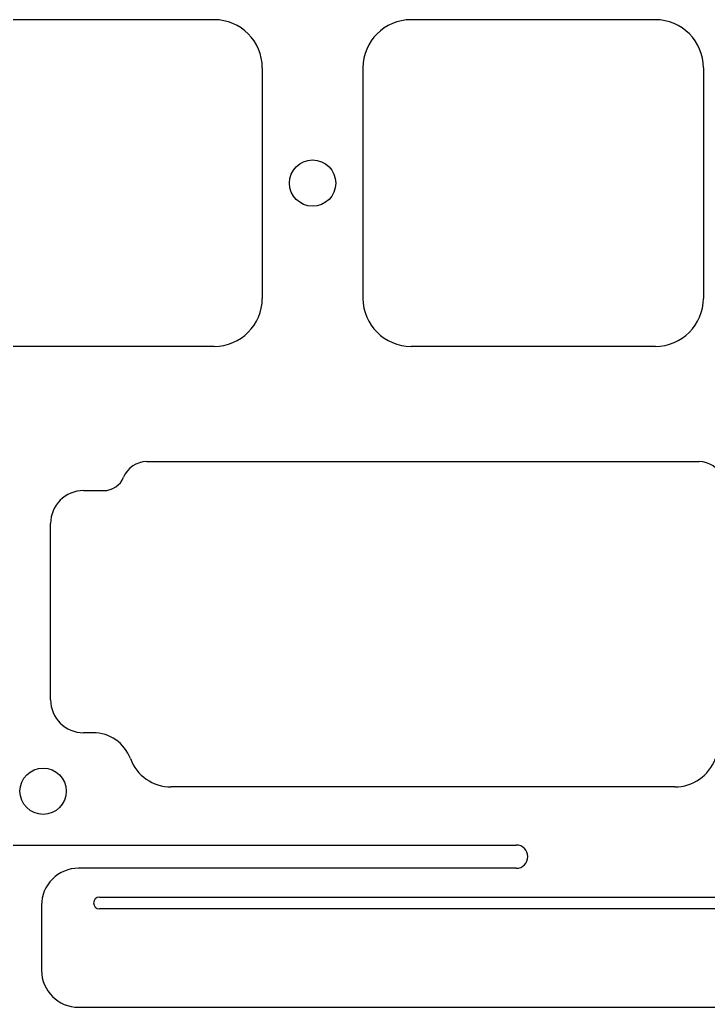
# Model space of a CAD drawing. Header units: millimetres. Extents: x -10 to 276, y -93 to 17.
# Drawn here: x 77.84 to 107.57, y -92.72 to -50.1 of the extents above; entities that cross this region are included whole.
import ezdxf

# ---------------------------------------------------------------- set-up
doc = ezdxf.new("R2010")
doc.units = ezdxf.units.MM
doc.layers.add('BLACK', color=7, linetype='CONTINUOUS')
doc.layers.add('Edge.Cuts', color=53, linetype='CONTINUOUS')

msp = doc.modelspace()

# ---------------------------------------------------------------- linework, layer by layer
at = {"layer": 'BLACK', "linetype": 'Continuous'}
for p, q in [((86.2375, -50.1), (75.6875, -50.1)), ((105.2875, -50.1), (94.7375, -50.1)), ((88.3125, -52.175), (88.3125, -62.125)), ((92.6625, -52.175), (92.6625, -62.125)), ((107.3625, -52.175), (107.3625, -62.125)), ((86.2375, -64.2), (75.6875, -64.2)), ((105.2875, -64.2), (94.7375, -64.2)), ((70.340975, -85.725), (99.2799, -85.725)), ((99.2799, -86.725), (80.379918, -86.725)), ((81.2799, -87.975), (126.2799, -87.975)), ((78.779918, -88.325), (78.779918, -91.132375)), ((126.2799, -88.475), (81.2799, -88.475)), ((80.3799, -92.725), (127.187489, -92.725))]:
    msp.add_line(p, q, dxfattribs=at)
at = {"layer": 'BLACK'}
msp.add_circle((90.4875, -57.15), 1, dxfattribs=at)
for centre, radius, start, end in [((86.2375, -52.175), 2.075, 0, 90), ((94.7375, -52.175), 2.075, 90, 180), ((105.2875, -52.175), 2.075, 0, 90), ((86.2375, -62.125), 2.075, 270, 0), ((94.7375, -62.125), 2.075, 180, 270), ((105.2875, -62.125), 2.075, 270, 0), ((99.2799, -86.225), 0.5, 270, 90), ((80.3799, -88.325), 1.599982, 89.9993554, 180), ((81.2799, -88.225), 0.25, 90, 270), ((80.3799, -91.125), 1.6, 180.2640988, 270)]:
    msp.add_arc(centre, radius, start, end, dxfattribs=at)
at = {"layer": 'Edge.Cuts', "linetype": 'CONTINUOUS'}
for p, q in [((83.32218, -69.1724), (107.17742, -69.1724)), ((80.59936, -70.42456), (81.46497, -70.42456)), ((79.17436, -79.45044), (79.17436, -71.84956)), ((81.0034, -80.87544), (80.59936, -80.87544)), ((106.1253, -83.21191), (84.3743, -83.21191))]:
    msp.add_line(p, q, dxfattribs=at)
at = {"layer": 'Edge.Cuts'}
msp.add_circle((78.85, -83.4), 1, dxfattribs=at)
for centre, radius, start, end in [((83.3222, -70.2474), 1.075006, 90.001066, 157.9761007), ((107.1774, -70.2474), 1.075, 22.0238993, 89.998934), ((81.46497, -69.49615), 0.928411, -90, -22.0227019), ((80.59936, -71.84956), 1.425, 90, 180), ((80.59936, -79.45044), 1.425, -180, -90), ((81.00341, -82.60037), 1.72493, 20.5459762, 90.0003322), ((84.37431, -81.33696), 1.87495, -159.4540766, -90.0003056), ((106.1253, -81.337), 1.874943, -90, -20.545065)]:
    msp.add_arc(centre, radius, start, end, dxfattribs=at)

doc.saveas('drawing.dxf')
